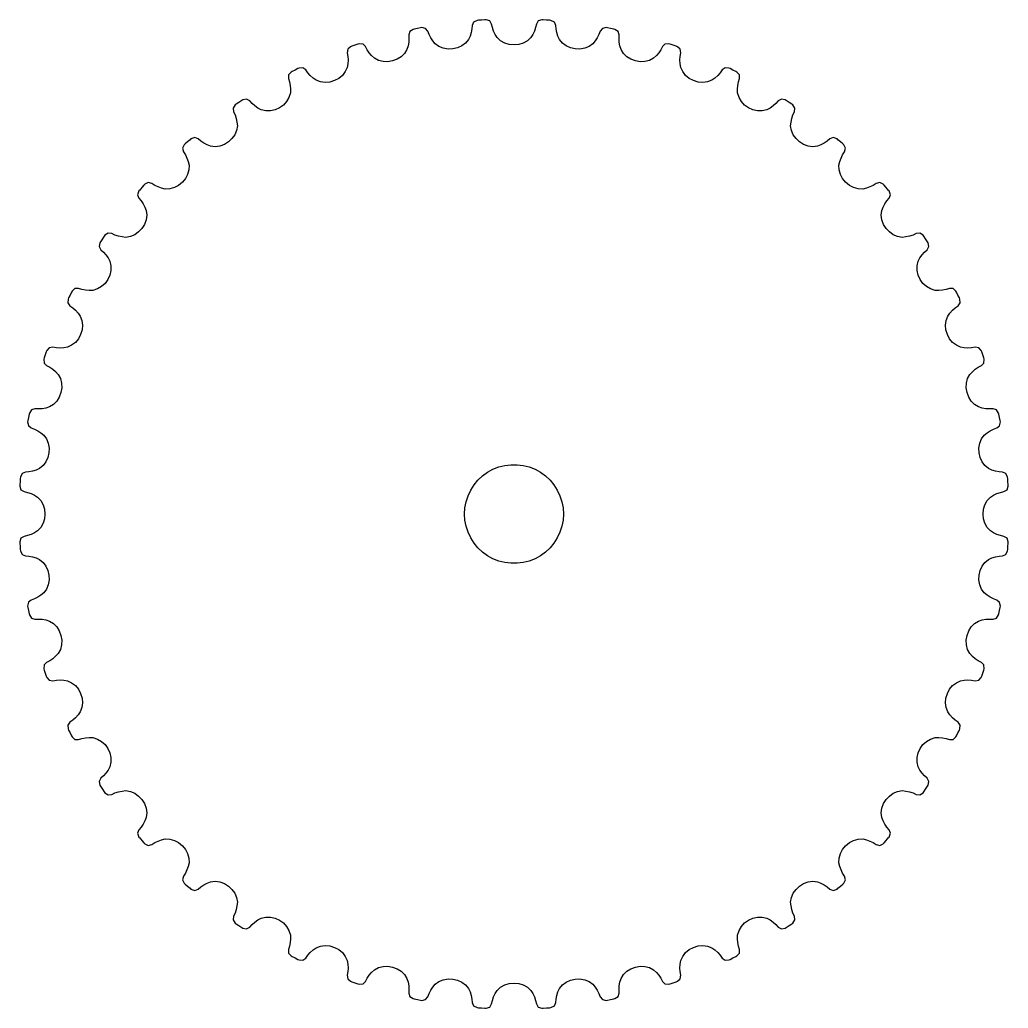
# Model space of a CAD drawing. Header units: metres. Extents: x -15 to 15, y 95 to 235.
# Drawn here: x -15 to 15, y 205 to 235 of the extents above; entities that cross this region are included whole.
import ezdxf

# ---------------------------------------------------------------- set-up
doc = ezdxf.new("R2010")
doc.units = ezdxf.units.M

msp = doc.modelspace()

# ---------------------------------------------------------------- linework, layer by layer
for p, q in [((-1.2247, 234.932), (-1.26839, 234.832)), ((-1.11827, 234.983), (-1.2247, 234.932)), ((-1.08076, 234.986), (-1.11827, 234.983)), ((-0.982666, 234.993), (-1.08076, 234.986)), ((-0.884521, 234.999), (-0.982666, 234.993)), ((-0.84697, 235.001), (-0.884521, 234.999)), ((-0.734589, 234.964), (-0.84697, 235.001)), ((-0.678375, 234.87), (-0.734589, 234.964)), ((0.734741, 234.964), (0.678375, 234.87)), ((0.84697, 235.001), (0.734741, 234.964)), ((0.884521, 234.999), (0.84697, 235.001)), ((0.982666, 234.993), (0.884521, 234.999)), ((1.08076, 234.986), (0.982666, 234.993)), ((1.11827, 234.983), (1.08076, 234.986)), ((1.22484, 234.932), (1.11827, 234.983)), ((1.26839, 234.832), (1.22484, 234.932)), ((-3.16319, 234.644), (-3.19348, 234.539)), ((-3.06439, 234.709), (-3.16319, 234.644)), ((-3.02759, 234.717), (-3.06439, 234.709)), ((-2.9312, 234.736), (-3.02759, 234.717)), ((-2.83469, 234.755), (-2.9312, 234.736)), ((-2.79773, 234.762), (-2.83469, 234.755)), ((-2.68147, 234.74), (-2.79773, 234.762)), ((-2.61356, 234.655), (-2.68147, 234.74)), ((-2.57729, 234.551), (-2.61356, 234.655)), ((-1.27646, 234.722), (-1.29799, 234.614)), ((-1.26839, 234.832), (-1.27646, 234.722)), ((-0.655991, 234.763), (-0.678375, 234.87)), ((-0.620392, 234.658), (-0.655991, 234.763)), ((-0.572189, 234.557), (-0.620392, 234.658)), ((0.620544, 234.658), (0.572357, 234.557)), ((0.656052, 234.763), (0.620544, 234.658)), ((0.678375, 234.87), (0.656052, 234.763)), ((1.2765, 234.722), (1.26839, 234.832)), ((1.29814, 234.613), (1.2765, 234.722)), ((2.61356, 234.655), (2.57733, 234.551)), ((2.68161, 234.74), (2.61356, 234.655)), ((2.79773, 234.762), (2.68161, 234.74)), ((2.83469, 234.755), (2.79773, 234.762)), ((2.9312, 234.736), (2.83469, 234.755)), ((3.02759, 234.717), (2.9312, 234.736)), ((3.06439, 234.709), (3.02759, 234.717)), ((3.16333, 234.644), (3.06439, 234.709)), ((3.19348, 234.539), (3.16333, 234.644)), ((-3.19434, 234.319), (-3.21481, 234.209)), ((-3.18712, 234.429), (-3.19434, 234.319)), ((-3.19348, 234.539), (-3.18712, 234.429)), ((-2.52832, 234.452), (-2.57729, 234.551)), ((-2.46739, 234.358), (-2.52832, 234.452)), ((-2.39519, 234.271), (-2.46739, 234.358)), ((-1.37994, 234.404), (-1.47218, 234.294)), ((-1.33263, 234.507), (-1.37994, 234.404)), ((-1.29799, 234.614), (-1.33263, 234.507)), ((-0.511993, 234.461), (-0.572189, 234.557)), ((-0.406158, 234.364), (-0.511993, 234.461)), ((-0.281647, 234.294), (-0.406158, 234.364)), ((0.406158, 234.364), (0.281647, 234.294)), ((0.511993, 234.461), (0.406158, 234.364)), ((0.572357, 234.557), (0.511993, 234.461)), ((1.33279, 234.507), (1.29814, 234.613)), ((1.37994, 234.404), (1.33279, 234.507)), ((1.47218, 234.294), (1.37994, 234.404)), ((2.46756, 234.358), (2.39519, 234.271)), ((2.52847, 234.452), (2.46756, 234.358)), ((2.57733, 234.551), (2.52847, 234.452)), ((3.18718, 234.429), (3.19348, 234.539)), ((3.19449, 234.319), (3.18718, 234.429)), ((3.21498, 234.209), (3.19449, 234.319)), ((-5.04756, 234.106), (-5.06392, 233.998)), ((-4.95808, 234.183), (-5.04756, 234.106)), ((-4.92259, 234.196), (-4.95808, 234.183)), ((-4.82957, 234.227), (-4.92259, 234.196)), ((-4.73636, 234.259), (-4.82957, 234.227)), ((-4.70062, 234.271), (-4.73636, 234.259)), ((-4.58247, 234.264), (-4.70062, 234.271)), ((-4.50403, 234.188), (-4.58247, 234.264)), ((-4.45447, 234.09), (-4.50403, 234.188)), ((-4.39299, 233.998), (-4.45447, 234.09)), ((-3.24828, 234.101), (-3.32536, 233.98)), ((-3.21481, 234.209), (-3.24828, 234.101)), ((-2.27757, 234.188), (-2.39519, 234.271)), ((-2.14494, 234.135), (-2.27757, 234.188)), ((-2.00317, 234.11), (-2.14494, 234.135)), ((-1.85823, 234.115), (-2.00317, 234.11)), ((-1.71706, 234.148), (-1.85823, 234.115)), ((-1.58646, 234.208), (-1.71706, 234.148)), ((-1.47218, 234.294), (-1.58646, 234.208)), ((-0.144287, 234.251), (-0.281647, 234.294)), ((0, 234.237), (-0.144287, 234.251)), ((0.144287, 234.251), (0, 234.237)), ((0.281647, 234.294), (0.144287, 234.251)), ((1.58646, 234.208), (1.47218, 234.294)), ((1.71706, 234.148), (1.58646, 234.208)), ((1.85823, 234.115), (1.71706, 234.148)), ((2.00317, 234.11), (1.85823, 234.115)), ((2.14494, 234.135), (2.00317, 234.11)), ((2.27757, 234.188), (2.14494, 234.135)), ((2.39519, 234.271), (2.27757, 234.188)), ((3.24828, 234.101), (3.21498, 234.209)), ((3.32536, 233.98), (3.24828, 234.101)), ((4.45453, 234.09), (4.39314, 233.998)), ((4.50403, 234.188), (4.45453, 234.09)), ((4.58261, 234.264), (4.50403, 234.188)), ((4.70062, 234.271), (4.58261, 234.264)), ((4.73636, 234.259), (4.70062, 234.271)), ((4.82957, 234.227), (4.73636, 234.259)), ((4.92259, 234.196), (4.82957, 234.227)), ((4.95808, 234.183), (4.92259, 234.196)), ((5.0477, 234.106), (4.95808, 234.183)), ((5.06392, 233.998), (5.0477, 234.106)), ((-5.06392, 233.998), (-5.04326, 233.89)), ((-5.04326, 233.89), (-5.03603, 233.78)), ((-5.03603, 233.78), (-5.04201, 233.668)), ((-4.32037, 233.913), (-4.39299, 233.998)), ((-4.2374, 233.836), (-4.32037, 233.913)), ((-4.11002, 233.769), (-4.2374, 233.836)), ((-3.97153, 233.734), (-4.11002, 233.769)), ((-3.82779, 233.728), (-3.97153, 233.734)), ((-3.68468, 233.751), (-3.82779, 233.728)), ((-3.54903, 233.803), (-3.68468, 233.751)), ((-3.42743, 233.88), (-3.54903, 233.803)), ((-3.32536, 233.98), (-3.42743, 233.88)), ((3.42743, 233.88), (3.32536, 233.98)), ((3.54903, 233.803), (3.42743, 233.88)), ((3.68468, 233.751), (3.54903, 233.803)), ((3.82779, 233.728), (3.68468, 233.751)), ((3.97153, 233.734), (3.82779, 233.728)), ((4.11002, 233.769), (3.97153, 233.734)), ((4.2374, 233.836), (4.11002, 233.769)), ((4.32054, 233.913), (4.2374, 233.836)), ((4.39314, 233.998), (4.32054, 233.913)), ((5.03616, 233.78), (5.04332, 233.89)), ((5.04216, 233.668), (5.03616, 233.78)), ((5.04332, 233.89), (5.06392, 233.998)), ((-6.73338, 233.432), (-6.76695, 233.415)), ((-6.64532, 233.475), (-6.73338, 233.432)), ((-6.55699, 233.519), (-6.64532, 233.475)), ((-6.5231, 233.535), (-6.55699, 233.519)), ((-6.40506, 233.544), (-6.5231, 233.535)), ((-6.31743, 233.479), (-6.40506, 233.544)), ((-6.25545, 233.388), (-6.31743, 233.479)), ((-5.12163, 233.426), (-5.20975, 233.313)), ((-5.06104, 233.556), (-5.12163, 233.426)), ((-5.04201, 233.668), (-5.06104, 233.556)), ((5.06104, 233.556), (5.04216, 233.668)), ((5.12163, 233.426), (5.06104, 233.556)), ((5.20975, 233.313), (5.12163, 233.426)), ((6.31743, 233.479), (6.25549, 233.388)), ((6.4052, 233.544), (6.31743, 233.479)), ((6.5231, 233.535), (6.4052, 233.544)), ((6.55699, 233.519), (6.5231, 233.535)), ((6.64532, 233.475), (6.55699, 233.519)), ((6.73338, 233.432), (6.64532, 233.475)), ((6.76695, 233.415), (6.73338, 233.432)), ((-6.84557, 233.326), (-6.84772, 233.217)), ((-6.84772, 233.217), (-6.81311, 233.113)), ((-6.76695, 233.415), (-6.84557, 233.326)), ((-6.18251, 233.305), (-6.25545, 233.388)), ((-6.09944, 233.23), (-6.18251, 233.305)), ((-6.0071, 233.164), (-6.09944, 233.23)), ((-5.87213, 233.115), (-6.0071, 233.164)), ((-5.44807, 233.153), (-5.5869, 233.111)), ((-5.32028, 233.221), (-5.44807, 233.153)), ((-5.20975, 233.313), (-5.32028, 233.221)), ((5.32028, 233.221), (5.20975, 233.313)), ((5.44807, 233.153), (5.32028, 233.221)), ((5.5869, 233.111), (5.44807, 233.153)), ((6.0071, 233.164), (5.87213, 233.115)), ((6.09959, 233.23), (6.0071, 233.164)), ((6.18265, 233.305), (6.09959, 233.23)), ((6.25549, 233.388), (6.18265, 233.305)), ((6.84569, 233.326), (6.76695, 233.415)), ((6.81316, 233.113), (6.84772, 233.217)), ((6.84772, 233.217), (6.84569, 233.326)), ((-6.81311, 233.113), (-6.79153, 233.004)), ((-6.79153, 233.004), (-6.78291, 232.893)), ((-6.78291, 232.893), (-6.7872, 232.78)), ((-5.73016, 233.098), (-5.87213, 233.115)), ((-5.5869, 233.111), (-5.73016, 233.098)), ((5.73016, 233.098), (5.5869, 233.111)), ((5.87213, 233.115), (5.73016, 233.098)), ((6.78307, 232.893), (6.79167, 233.004)), ((6.7872, 232.78), (6.78307, 232.893)), ((6.79167, 233.004), (6.81316, 233.113)), ((-8.26543, 232.547), (-8.34737, 232.493)), ((-8.23395, 232.568), (-8.26543, 232.547)), ((-8.11806, 232.592), (-8.23395, 232.568)), ((-8.02272, 232.539), (-8.11806, 232.592)), ((-7.94939, 232.457), (-8.02272, 232.539)), ((-6.90292, 232.52), (-7.0005, 232.414)), ((-6.83028, 232.643), (-6.90292, 232.52)), ((-6.7872, 232.78), (-6.83028, 232.643)), ((6.83028, 232.643), (6.7872, 232.78)), ((6.90292, 232.52), (6.83028, 232.643)), ((7.0005, 232.414), (6.90292, 232.52)), ((8.02272, 232.539), (7.94943, 232.457)), ((8.11818, 232.592), (8.02272, 232.539)), ((8.23395, 232.568), (8.11818, 232.592)), ((8.26543, 232.547), (8.23395, 232.568)), ((8.34737, 232.493), (8.26543, 232.547)), ((-8.46002, 232.417), (-8.52644, 232.319)), ((-8.52644, 232.319), (-8.51434, 232.21)), ((-8.42896, 232.438), (-8.46002, 232.417)), ((-8.34737, 232.493), (-8.42896, 232.438)), ((-7.86623, 232.384), (-7.94939, 232.457)), ((-7.77414, 232.321), (-7.86623, 232.384)), ((-7.67401, 232.268), (-7.77414, 232.321)), ((-7.53378, 232.237), (-7.67401, 232.268)), ((-7.39076, 232.238), (-7.53378, 232.237)), ((-7.25043, 232.27), (-7.39076, 232.238)), ((-7.11826, 232.329), (-7.25043, 232.27)), ((-7.0005, 232.414), (-7.11826, 232.329)), ((7.11826, 232.329), (7.0005, 232.414)), ((7.25043, 232.27), (7.11826, 232.329)), ((7.39076, 232.238), (7.25043, 232.27)), ((7.53378, 232.237), (7.39076, 232.238)), ((7.67401, 232.268), (7.53378, 232.237)), ((7.77429, 232.321), (7.67401, 232.268)), ((7.86636, 232.384), (7.77429, 232.321)), ((7.94943, 232.457), (7.86636, 232.384)), ((8.42896, 232.438), (8.34737, 232.493)), ((8.46002, 232.417), (8.42896, 232.438)), ((8.52655, 232.319), (8.46002, 232.417)), ((8.51434, 232.21), (8.52655, 232.319)), ((-8.51434, 232.21), (-8.46638, 232.111)), ((-8.46638, 232.111), (-8.43085, 232.007)), ((-8.43085, 232.007), (-8.40778, 231.897)), ((8.40791, 231.897), (8.43097, 232.007)), ((8.43097, 232.007), (8.46643, 232.111)), ((8.46643, 232.111), (8.51434, 232.21)), ((-8.42204, 231.643), (-8.478, 231.511)), ((-8.39723, 231.785), (-8.42204, 231.643)), ((-8.40778, 231.897), (-8.39723, 231.785)), ((8.39723, 231.785), (8.40791, 231.897)), ((8.42204, 231.643), (8.39723, 231.785)), ((8.478, 231.511), (8.42204, 231.643)), ((-9.83243, 231.361), (-9.90659, 231.296)), ((-9.80392, 231.385), (-9.83243, 231.361)), ((-9.69215, 231.424), (-9.80392, 231.385)), ((-9.59076, 231.385), (-9.69215, 231.424)), ((-9.50731, 231.313), (-9.59076, 231.385)), ((-8.56094, 231.394), (-8.66664, 231.295)), ((-8.478, 231.511), (-8.56094, 231.394)), ((8.56094, 231.394), (8.478, 231.511)), ((8.66664, 231.295), (8.56094, 231.394)), ((9.59076, 231.385), (9.50735, 231.313)), ((9.69226, 231.424), (9.59076, 231.385)), ((9.80392, 231.385), (9.69226, 231.424)), ((9.83243, 231.361), (9.80392, 231.385)), ((9.90659, 231.296), (9.83243, 231.361)), ((-10.0083, 231.206), (-10.0614, 231.101)), ((-10.0614, 231.101), (-10.0353, 230.995)), ((-9.9803, 231.231), (-10.0083, 231.206)), ((-9.90659, 231.296), (-9.9803, 231.231)), ((-9.41536, 231.251), (-9.50731, 231.313)), ((-9.31583, 231.201), (-9.41536, 231.251)), ((-9.20963, 231.161), (-9.31583, 231.201)), ((-9.06651, 231.149), (-9.20963, 231.161)), ((-8.9249, 231.168), (-9.06651, 231.149)), ((-8.7899, 231.218), (-8.9249, 231.168)), ((-8.66664, 231.295), (-8.7899, 231.218)), ((8.7899, 231.218), (8.66664, 231.295)), ((8.9249, 231.168), (8.7899, 231.218)), ((9.06651, 231.149), (8.9249, 231.168)), ((9.20963, 231.161), (9.06651, 231.149)), ((9.31596, 231.201), (9.20963, 231.161)), ((9.41548, 231.251), (9.31596, 231.201)), ((9.50735, 231.313), (9.41548, 231.251)), ((9.9803, 231.231), (9.90659, 231.296)), ((10.0083, 231.206), (9.9803, 231.231)), ((10.0615, 231.1), (10.0083, 231.206)), ((10.0353, 230.995), (10.0615, 231.1)), ((-10.0353, 230.995), (-9.97481, 230.903)), ((-9.97481, 230.903), (-9.9259, 230.803)), ((-9.9259, 230.803), (-9.88878, 230.698)), ((9.8889, 230.698), (9.92603, 230.803)), ((9.92603, 230.803), (9.97484, 230.903)), ((9.97484, 230.903), (10.0353, 230.995)), ((-9.86972, 230.444), (-9.908, 230.306)), ((-9.88878, 230.698), (-9.86359, 230.588)), ((-9.86359, 230.588), (-9.86972, 230.444)), ((9.86359, 230.588), (9.8889, 230.698)), ((9.86972, 230.444), (9.86359, 230.588)), ((9.908, 230.306), (9.86972, 230.444)), ((-9.9749, 230.179), (-10.0667, 230.067)), ((-9.908, 230.306), (-9.9749, 230.179)), ((9.9749, 230.179), (9.908, 230.306)), ((10.0667, 230.067), (9.9749, 230.179)), ((-11.3609, 229.832), (-11.3854, 229.804)), ((-11.2963, 229.907), (-11.3609, 229.832)), ((-11.2312, 229.98), (-11.2963, 229.907)), ((-11.2061, 230.008), (-11.2312, 229.98)), ((-11.1004, 230.062), (-11.2061, 230.008)), ((-10.9947, 230.035), (-11.1004, 230.062)), ((-10.9026, 229.975), (-10.9947, 230.035)), ((-10.8034, 229.926), (-10.9026, 229.975)), ((-10.6981, 229.889), (-10.8034, 229.926)), ((-10.5877, 229.864), (-10.6981, 229.889)), ((-10.4441, 229.87), (-10.5877, 229.864)), ((-10.3063, 229.908), (-10.4441, 229.87)), ((-10.179, 229.975), (-10.3063, 229.908)), ((-10.0667, 230.067), (-10.179, 229.975)), ((10.179, 229.975), (10.0667, 230.067)), ((10.3063, 229.908), (10.179, 229.975)), ((10.4441, 229.87), (10.3063, 229.908)), ((10.5877, 229.864), (10.4441, 229.87)), ((10.6982, 229.889), (10.5877, 229.864)), ((10.8035, 229.926), (10.6982, 229.889)), ((10.9026, 229.975), (10.8035, 229.926)), ((10.9947, 230.035), (10.9026, 229.975)), ((11.1005, 230.061), (10.9947, 230.035)), ((11.2061, 230.008), (11.1005, 230.061)), ((11.2312, 229.98), (11.2061, 230.008)), ((11.2963, 229.907), (11.2312, 229.98)), ((11.3609, 229.832), (11.2963, 229.907)), ((11.3854, 229.804), (11.3609, 229.832)), ((-11.3854, 229.804), (-11.4243, 229.692)), ((-11.4243, 229.692), (-11.3845, 229.591)), ((-11.3845, 229.591), (-11.3125, 229.507)), ((11.3126, 229.507), (11.3845, 229.591)), ((11.3845, 229.591), (11.4243, 229.692)), ((11.4243, 229.692), (11.3854, 229.804)), ((-11.3125, 229.507), (-11.2511, 229.415)), ((-11.2511, 229.415), (-11.2006, 229.316)), ((-11.2006, 229.316), (-11.1612, 229.21)), ((11.1612, 229.21), (11.2007, 229.316)), ((11.2007, 229.316), (11.2512, 229.415)), ((11.2512, 229.415), (11.3126, 229.507)), ((-11.1685, 228.925), (-11.2182, 228.79)), ((-11.1485, 229.067), (-11.1685, 228.925)), ((-11.1612, 229.21), (-11.1485, 229.067)), ((11.1485, 229.067), (11.1612, 229.21)), ((11.1685, 228.925), (11.1485, 229.067)), ((11.2182, 228.79), (11.1685, 228.925)), ((-11.2946, 228.667), (-11.3939, 228.561)), ((-11.2182, 228.79), (-11.2946, 228.667)), ((11.2946, 228.667), (11.2182, 228.79)), ((11.3939, 228.561), (11.2946, 228.667)), ((-12.4927, 228.347), (-12.5471, 228.265)), ((-12.4378, 228.429), (-12.4927, 228.347)), ((-12.4166, 228.46), (-12.4378, 228.429)), ((-12.3187, 228.527), (-12.4166, 228.46)), ((-12.2105, 228.514), (-12.3187, 228.527)), ((-12.1113, 228.466), (-12.2105, 228.514)), ((-12.0066, 228.431), (-12.1113, 228.466)), ((-11.8973, 228.408), (-12.0066, 228.431)), ((-11.7845, 228.397), (-11.8973, 228.408)), ((-11.643, 228.422), (-11.7845, 228.397)), ((-11.5114, 228.478), (-11.643, 228.422)), ((-11.3939, 228.561), (-11.5114, 228.478)), ((11.5114, 228.478), (11.3939, 228.561)), ((11.643, 228.422), (11.5114, 228.478)), ((11.7845, 228.397), (11.643, 228.422)), ((11.8974, 228.408), (11.7845, 228.397)), ((12.0067, 228.431), (11.8974, 228.408)), ((12.1113, 228.466), (12.0067, 228.431)), ((12.2105, 228.514), (12.1113, 228.466)), ((12.3188, 228.526), (12.2105, 228.514)), ((12.4166, 228.46), (12.3188, 228.526)), ((12.4378, 228.429), (12.4166, 228.46)), ((12.4927, 228.347), (12.4378, 228.429)), ((12.5471, 228.265), (12.4927, 228.347)), ((-12.5677, 228.234), (-12.5916, 228.118)), ((-12.5916, 228.118), (-12.539, 228.023)), ((-12.5471, 228.265), (-12.5677, 228.234)), ((-12.539, 228.023), (-12.4567, 227.949)), ((12.4567, 227.949), (12.539, 228.023)), ((12.539, 228.023), (12.5917, 228.118)), ((12.5677, 228.234), (12.5471, 228.265)), ((12.5917, 228.118), (12.5677, 228.234)), ((-12.4567, 227.949), (-12.3839, 227.866)), ((-12.3839, 227.866), (-12.3207, 227.774)), ((-12.3207, 227.774), (-12.2678, 227.674)), ((12.2678, 227.674), (12.3208, 227.774)), ((12.3208, 227.774), (12.3839, 227.866)), ((12.3839, 227.866), (12.4567, 227.949)), ((-12.2678, 227.674), (-12.2366, 227.534)), ((-12.2366, 227.534), (-12.2379, 227.391)), ((12.2366, 227.534), (12.2678, 227.674)), ((12.2379, 227.391), (12.2366, 227.534)), ((-12.3292, 227.118), (-12.4138, 227.001)), ((-12.2695, 227.25), (-12.3292, 227.118)), ((-12.2379, 227.391), (-12.2695, 227.25)), ((12.2695, 227.25), (12.2379, 227.391)), ((12.3292, 227.118), (12.2695, 227.25)), ((12.4138, 227.001), (12.3292, 227.118)), ((-13.3263, 226.846), (-13.4146, 226.767)), ((-13.2174, 226.848), (-13.3263, 226.846)), ((-13.1127, 226.813), (-13.2174, 226.848)), ((-12.6427, 226.83), (-12.7798, 226.787)), ((-12.5195, 226.903), (-12.6427, 226.83)), ((-12.4138, 227.001), (-12.5195, 226.903)), ((12.5195, 226.903), (12.4138, 227.001)), ((12.6427, 226.83), (12.5195, 226.903)), ((12.7798, 226.787), (12.6427, 226.83)), ((13.2174, 226.848), (13.1128, 226.813)), ((13.3264, 226.846), (13.2174, 226.848)), ((13.4146, 226.767), (13.3264, 226.846)), ((-13.5349, 226.523), (-13.5435, 226.405)), ((-13.5186, 226.557), (-13.5349, 226.523)), ((-13.4754, 226.645), (-13.5186, 226.557)), ((-13.4316, 226.733), (-13.4754, 226.645)), ((-13.4146, 226.767), (-13.4316, 226.733)), ((-13.0043, 226.792), (-13.1127, 226.813)), ((-12.893, 226.783), (-13.0043, 226.792)), ((-12.7798, 226.787), (-12.893, 226.783)), ((12.8931, 226.783), (12.7798, 226.787)), ((13.0044, 226.792), (12.8931, 226.783)), ((13.1128, 226.813), (13.0044, 226.792)), ((13.4316, 226.733), (13.4146, 226.767)), ((13.4754, 226.645), (13.4316, 226.733)), ((13.5186, 226.557), (13.4754, 226.645)), ((13.5349, 226.523), (13.5186, 226.557)), ((13.5436, 226.405), (13.5349, 226.523)), ((-13.5435, 226.405), (-13.4789, 226.317)), ((-13.4789, 226.317), (-13.3878, 226.255)), ((-13.3878, 226.255), (-13.3047, 226.183)), ((13.3047, 226.183), (13.3878, 226.255)), ((13.3878, 226.255), (13.4789, 226.317)), ((13.4789, 226.317), (13.5436, 226.405)), ((-13.3047, 226.183), (-13.2301, 226.1)), ((-13.2301, 226.1), (-13.1645, 226.007)), ((-13.1645, 226.007), (-13.1152, 225.872)), ((13.1152, 225.872), (13.1645, 226.007)), ((13.1645, 226.007), (13.2301, 226.099)), ((13.2301, 226.099), (13.3047, 226.183)), ((-13.1152, 225.872), (-13.0979, 225.73)), ((-13.0979, 225.73), (-13.1109, 225.587)), ((13.0979, 225.73), (13.1152, 225.872)), ((13.1109, 225.587), (13.0979, 225.73)), ((-13.2214, 225.32), (-13.3134, 225.21)), ((-13.1528, 225.448), (-13.2214, 225.32)), ((-13.1109, 225.587), (-13.1528, 225.448)), ((13.1528, 225.448), (13.1109, 225.587)), ((13.2214, 225.32), (13.1528, 225.448)), ((13.3134, 225.21), (13.2214, 225.32)), ((-14.1058, 225.048), (-14.1832, 224.958)), ((-13.9981, 225.064), (-14.1058, 225.048)), ((-13.8899, 225.043), (-13.9981, 225.064)), ((-13.7796, 225.036), (-13.8899, 225.043)), ((-13.6681, 225.042), (-13.7796, 225.036)), ((-13.5564, 225.061), (-13.6681, 225.042)), ((-13.4261, 225.122), (-13.5564, 225.061)), ((-13.3134, 225.21), (-13.4261, 225.122)), ((13.4261, 225.122), (13.3134, 225.21)), ((13.5564, 225.061), (13.4261, 225.122)), ((13.6682, 225.042), (13.5564, 225.061)), ((13.7796, 225.036), (13.6682, 225.042)), ((13.8899, 225.043), (13.7796, 225.036)), ((13.9981, 225.064), (13.8899, 225.043)), ((14.1059, 225.048), (13.9981, 225.064)), ((14.1832, 224.958), (14.1059, 225.048)), ((-14.2588, 224.736), (-14.2705, 224.701)), ((-14.2275, 224.83), (-14.2588, 224.736)), ((-14.1956, 224.923), (-14.2275, 224.83)), ((-14.1832, 224.958), (-14.1956, 224.923)), ((14.1956, 224.923), (14.1832, 224.958)), ((14.2275, 224.83), (14.1956, 224.923)), ((14.2588, 224.736), (14.2275, 224.83)), ((14.2705, 224.701), (14.2588, 224.736)), ((-14.2705, 224.701), (-14.2637, 224.583)), ((-14.2637, 224.583), (-14.1882, 224.504)), ((-14.1882, 224.504), (-14.0897, 224.455)), ((-14.0897, 224.455), (-13.9978, 224.393)), ((13.9979, 224.393), (14.0898, 224.454)), ((14.0898, 224.454), (14.1882, 224.504)), ((14.1882, 224.504), (14.2637, 224.582)), ((14.2637, 224.582), (14.2705, 224.701)), ((-13.9978, 224.393), (-13.9131, 224.321)), ((-13.9131, 224.321), (-13.836, 224.237)), ((-13.836, 224.237), (-13.7695, 224.11)), ((13.7695, 224.11), (13.836, 224.237)), ((13.836, 224.237), (13.9131, 224.32)), ((13.9131, 224.32), (13.9979, 224.393)), ((-13.7695, 224.11), (-13.7337, 223.972)), ((-13.728, 223.828), (-13.7514, 223.685)), ((-13.7337, 223.972), (-13.728, 223.828)), ((13.728, 223.828), (13.7337, 223.972)), ((13.7514, 223.685), (13.728, 223.828)), ((13.7337, 223.972), (13.7695, 224.11)), ((-13.8027, 223.549), (-13.8795, 223.427)), ((-13.7514, 223.685), (-13.8027, 223.549)), ((13.8027, 223.549), (13.7514, 223.685)), ((13.8795, 223.427), (13.8027, 223.549)), ((-14.2093, 223.215), (-14.319, 223.194)), ((-14.101, 223.248), (-14.2093, 223.215)), ((-13.9797, 223.325), (-14.101, 223.248)), ((-13.8795, 223.427), (-13.9797, 223.325)), ((13.9797, 223.325), (13.8795, 223.427)), ((14.101, 223.248), (13.9797, 223.325)), ((14.2093, 223.215), (14.101, 223.248)), ((14.3191, 223.194), (14.2093, 223.215)), ((-14.7362, 222.931), (-14.755, 222.835)), ((-14.7167, 223.028), (-14.7362, 222.931)), ((-14.709, 223.064), (-14.7167, 223.028)), ((-14.644, 223.163), (-14.709, 223.064)), ((-14.5393, 223.193), (-14.644, 223.163)), ((-14.4293, 223.187), (-14.5393, 223.193)), ((-14.319, 223.194), (-14.4293, 223.187)), ((14.4293, 223.187), (14.3191, 223.194)), ((14.5393, 223.193), (14.4293, 223.187)), ((14.644, 223.163), (14.5393, 223.193)), ((14.709, 223.064), (14.644, 223.163)), ((14.7167, 223.028), (14.709, 223.064)), ((14.7362, 222.931), (14.7167, 223.028)), ((14.755, 222.835), (14.7362, 222.931)), ((-14.755, 222.835), (-14.762, 222.798)), ((-14.762, 222.798), (-14.7398, 222.682)), ((-14.7398, 222.682), (-14.6547, 222.614)), ((14.6547, 222.614), (14.7399, 222.681)), ((14.7399, 222.681), (14.762, 222.798)), ((14.762, 222.798), (14.755, 222.835)), ((-14.6547, 222.614), (-14.5506, 222.577)), ((-14.5506, 222.577), (-14.4515, 222.528)), ((-14.4515, 222.528), (-14.358, 222.468)), ((-14.358, 222.468), (-14.2707, 222.395)), ((-14.2707, 222.395), (-14.1882, 222.278)), ((14.1882, 222.278), (14.2707, 222.395)), ((14.2707, 222.395), (14.358, 222.467)), ((14.358, 222.467), (14.4515, 222.528)), ((14.4515, 222.528), (14.5506, 222.577)), ((14.5506, 222.577), (14.6547, 222.614)), ((-14.1882, 222.278), (-14.1346, 222.145)), ((-14.1346, 222.145), (-14.1102, 222.003)), ((14.1102, 222.003), (14.1346, 222.145)), ((14.1346, 222.145), (14.1882, 222.278)), ((-14.1479, 221.717), (-14.2082, 221.586)), ((-14.1147, 221.858), (-14.1479, 221.717)), ((-14.1102, 222.003), (-14.1147, 221.858)), ((14.1147, 221.858), (14.1102, 222.003)), ((14.1479, 221.717), (14.1147, 221.858)), ((14.2082, 221.586), (14.1479, 221.717)), ((-14.2942, 221.472), (-14.4043, 221.38)), ((-14.2082, 221.586), (-14.2942, 221.472)), ((-0.638657, 221.357), (-0.463516, 221.427)), ((-0.463516, 221.427), (-0.281067, 221.473)), ((-0.281067, 221.473), (-0.094177, 221.497)), ((-0.094177, 221.497), (0.094177, 221.497)), ((0.094177, 221.497), (0.281067, 221.473)), ((0.281067, 221.473), (0.463516, 221.427)), ((0.463516, 221.427), (0.638657, 221.357)), ((14.2942, 221.472), (14.2082, 221.586)), ((14.4043, 221.38), (14.2942, 221.472)), ((-14.9831, 221.118), (-14.9859, 221.081)), ((-14.9316, 221.225), (-14.9831, 221.118)), ((-14.8318, 221.268), (-14.9316, 221.225)), ((-14.7219, 221.277), (-14.8318, 221.268)), ((-14.6135, 221.298), (-14.7219, 221.277)), ((-14.5074, 221.333), (-14.6135, 221.298)), ((-14.4043, 221.38), (-14.5074, 221.333)), ((-1.09344, 221.027), (-0.956131, 221.156)), ((-0.956131, 221.156), (-0.803726, 221.266)), ((-0.803726, 221.266), (-0.638657, 221.357)), ((0.638657, 221.357), (0.803726, 221.266)), ((0.803726, 221.266), (0.956131, 221.156)), ((0.956131, 221.156), (1.09344, 221.027)), ((14.5074, 221.333), (14.4043, 221.38)), ((14.6135, 221.298), (14.5074, 221.333)), ((14.7219, 221.276), (14.6135, 221.298)), ((14.8318, 221.268), (14.7219, 221.276)), ((14.9316, 221.225), (14.8318, 221.268)), ((14.9831, 221.118), (14.9316, 221.225)), ((14.9859, 221.081), (14.9831, 221.118)), ((-14.9988, 220.885), (-15.0009, 220.847)), ((-15.0009, 220.847), (-14.9638, 220.735)), ((-14.9927, 220.983), (-14.9988, 220.885)), ((-14.9859, 221.081), (-14.9927, 220.983)), ((-1.31445, 220.723), (-1.21352, 220.882)), ((-1.21352, 220.882), (-1.09344, 221.027)), ((1.09344, 221.027), (1.21352, 220.882)), ((1.21352, 220.882), (1.31445, 220.723)), ((14.9638, 220.735), (15.0009, 220.847)), ((14.9927, 220.983), (14.9859, 221.081)), ((14.9988, 220.885), (14.9927, 220.983)), ((15.0009, 220.847), (14.9988, 220.885)), ((-14.9638, 220.735), (-14.8705, 220.678)), ((-14.8705, 220.678), (-14.7626, 220.656)), ((-14.7626, 220.656), (-14.6579, 220.621)), ((-14.6579, 220.621), (-14.5572, 220.572)), ((-14.5572, 220.572), (-14.4612, 220.512)), ((-1.45287, 220.373), (-1.39465, 220.552)), ((-1.39465, 220.552), (-1.31445, 220.723)), ((1.31445, 220.723), (1.39465, 220.552)), ((1.39465, 220.552), (1.45287, 220.373)), ((14.4612, 220.512), (14.5572, 220.572)), ((14.5572, 220.572), (14.6579, 220.62)), ((14.6579, 220.62), (14.7626, 220.656)), ((14.7626, 220.656), (14.8705, 220.678)), ((14.8705, 220.678), (14.9638, 220.735)), ((-14.4612, 220.512), (-14.3641, 220.406)), ((-14.3641, 220.406), (-14.2937, 220.282)), ((-14.2937, 220.282), (-14.2509, 220.144)), ((-1.48816, 220.188), (-1.45287, 220.373)), ((1.45287, 220.373), (1.48816, 220.188)), ((14.2509, 220.144), (14.2937, 220.282)), ((14.2937, 220.282), (14.3641, 220.406)), ((14.3641, 220.406), (14.4612, 220.512)), ((-14.2509, 220.144), (-14.2365, 220)), ((-14.2365, 220), (-14.2509, 219.856)), ((-1.5, 220), (-1.48816, 220.188)), ((-1.48816, 219.812), (-1.5, 220)), ((1.48816, 220.188), (1.5, 220)), ((1.5, 220), (1.48816, 219.812)), ((14.2365, 220), (14.2509, 220.144)), ((14.2509, 219.856), (14.2365, 220)), ((-14.2937, 219.718), (-14.3641, 219.594)), ((-14.2509, 219.856), (-14.2937, 219.718)), ((-1.45287, 219.627), (-1.48816, 219.812)), ((-1.39465, 219.448), (-1.45287, 219.627)), ((1.45287, 219.627), (1.39465, 219.448)), ((1.48816, 219.812), (1.45287, 219.627)), ((14.2937, 219.718), (14.2509, 219.856)), ((14.3641, 219.594), (14.2937, 219.718)), ((-14.8705, 219.322), (-14.9638, 219.265)), ((-14.7626, 219.344), (-14.8705, 219.322)), ((-14.6579, 219.38), (-14.7626, 219.344)), ((-14.5572, 219.428), (-14.6579, 219.38)), ((-14.4612, 219.488), (-14.5572, 219.428)), ((-14.3641, 219.594), (-14.4612, 219.488)), ((-1.31445, 219.277), (-1.39465, 219.448)), ((1.39465, 219.448), (1.31445, 219.277)), ((14.4612, 219.488), (14.3641, 219.594)), ((14.5572, 219.428), (14.4612, 219.488)), ((14.6579, 219.379), (14.5572, 219.428)), ((14.7626, 219.344), (14.6579, 219.379)), ((14.8705, 219.322), (14.7626, 219.344)), ((14.9638, 219.265), (14.8705, 219.322)), ((-14.9638, 219.265), (-15.0009, 219.153)), ((-15.0009, 219.153), (-14.9988, 219.115)), ((-14.9988, 219.115), (-14.9927, 219.017)), ((-14.9927, 219.017), (-14.9859, 218.919)), ((-1.21352, 219.118), (-1.31445, 219.277)), ((-1.09344, 218.973), (-1.21352, 219.118)), ((1.21352, 219.118), (1.09344, 218.973)), ((1.31445, 219.277), (1.21352, 219.118)), ((15.0009, 219.153), (14.9638, 219.265)), ((14.9859, 218.919), (14.9927, 219.017)), ((14.9927, 219.017), (14.9988, 219.115)), ((14.9988, 219.115), (15.0009, 219.153)), ((-14.9859, 218.919), (-14.9831, 218.882)), ((-14.9831, 218.882), (-14.9316, 218.775)), ((-14.9316, 218.775), (-14.8318, 218.732)), ((-14.8318, 218.732), (-14.7219, 218.724)), ((-14.7219, 218.724), (-14.6135, 218.702)), ((-0.956131, 218.844), (-1.09344, 218.973)), ((-0.803726, 218.734), (-0.956131, 218.844)), ((-0.638657, 218.643), (-0.803726, 218.734)), ((0.803726, 218.734), (0.638657, 218.643)), ((0.956131, 218.844), (0.803726, 218.734)), ((1.09344, 218.973), (0.956131, 218.844)), ((14.6135, 218.702), (14.7219, 218.723)), ((14.7219, 218.723), (14.8318, 218.732)), ((14.8318, 218.732), (14.9316, 218.775)), ((14.9316, 218.775), (14.9831, 218.882)), ((14.9831, 218.882), (14.9859, 218.919)), ((-14.6135, 218.702), (-14.5074, 218.667)), ((-14.5074, 218.667), (-14.4043, 218.62)), ((-14.4043, 218.62), (-14.2942, 218.528)), ((-14.2942, 218.528), (-14.2082, 218.414)), ((-0.463516, 218.573), (-0.638657, 218.643)), ((-0.281067, 218.527), (-0.463516, 218.573)), ((-0.094177, 218.503), (-0.281067, 218.527)), ((0.094177, 218.503), (-0.094177, 218.503)), ((0.281067, 218.527), (0.094177, 218.503)), ((0.463516, 218.573), (0.281067, 218.527)), ((0.638657, 218.643), (0.463516, 218.573)), ((14.2082, 218.414), (14.2942, 218.528)), ((14.2942, 218.528), (14.4043, 218.62)), ((14.4043, 218.62), (14.5074, 218.667)), ((14.5074, 218.667), (14.6135, 218.702)), ((-14.2082, 218.414), (-14.1479, 218.283)), ((-14.1479, 218.283), (-14.1147, 218.142)), ((-14.1147, 218.142), (-14.1102, 217.997)), ((14.1102, 217.997), (14.1147, 218.142)), ((14.1147, 218.142), (14.1479, 218.283)), ((14.1479, 218.283), (14.2082, 218.414)), ((-14.1346, 217.855), (-14.1882, 217.722)), ((-14.1102, 217.997), (-14.1346, 217.855)), ((14.1346, 217.855), (14.1102, 217.997)), ((14.1882, 217.722), (14.1346, 217.855)), ((-14.358, 217.533), (-14.4515, 217.472)), ((-14.2707, 217.605), (-14.358, 217.533)), ((-14.1882, 217.722), (-14.2707, 217.605)), ((14.2707, 217.605), (14.1882, 217.722)), ((14.358, 217.532), (14.2707, 217.605)), ((14.4515, 217.472), (14.358, 217.532)), ((-14.7399, 217.319), (-14.762, 217.202)), ((-14.6547, 217.386), (-14.7399, 217.319)), ((-14.5506, 217.423), (-14.6547, 217.386)), ((-14.4515, 217.472), (-14.5506, 217.423)), ((14.5506, 217.423), (14.4515, 217.472)), ((14.6547, 217.386), (14.5506, 217.423)), ((14.7398, 217.318), (14.6547, 217.386)), ((14.762, 217.202), (14.7398, 217.318)), ((-14.762, 217.202), (-14.755, 217.165)), ((-14.755, 217.165), (-14.7362, 217.069)), ((-14.7362, 217.069), (-14.7167, 216.972)), ((-14.7167, 216.972), (-14.709, 216.936)), ((-14.709, 216.936), (-14.644, 216.837)), ((14.644, 216.837), (14.709, 216.936)), ((14.709, 216.936), (14.7167, 216.972)), ((14.7167, 216.972), (14.7362, 217.069)), ((14.7362, 217.069), (14.755, 217.165)), ((14.755, 217.165), (14.762, 217.202)), ((-14.644, 216.837), (-14.5393, 216.807)), ((-14.5393, 216.807), (-14.4293, 216.813)), ((-14.4293, 216.813), (-14.3191, 216.806)), ((-14.3191, 216.806), (-14.2093, 216.785)), ((-14.2093, 216.785), (-14.101, 216.752)), ((-14.101, 216.752), (-13.9797, 216.675)), ((-13.9797, 216.675), (-13.8795, 216.573)), ((13.8795, 216.573), (13.9797, 216.675)), ((13.9797, 216.675), (14.101, 216.752)), ((14.101, 216.752), (14.2093, 216.785)), ((14.2093, 216.785), (14.319, 216.806)), ((14.319, 216.806), (14.4293, 216.813)), ((14.4293, 216.813), (14.5393, 216.807)), ((14.5393, 216.807), (14.644, 216.837)), ((-13.8795, 216.573), (-13.8027, 216.451)), ((-13.8027, 216.451), (-13.7514, 216.315)), ((-13.7514, 216.315), (-13.728, 216.172)), ((13.728, 216.172), (13.7514, 216.315)), ((13.7514, 216.315), (13.8027, 216.451)), ((13.8027, 216.451), (13.8795, 216.573)), ((-13.7337, 216.028), (-13.7695, 215.89)), ((-13.728, 216.172), (-13.7337, 216.028)), ((13.7337, 216.028), (13.728, 216.172)), ((13.7695, 215.89), (13.7337, 216.028)), ((-13.836, 215.763), (-13.9131, 215.68)), ((-13.7695, 215.89), (-13.836, 215.763)), ((13.836, 215.763), (13.7695, 215.89)), ((13.9131, 215.679), (13.836, 215.763)), ((-14.2637, 215.418), (-14.2705, 215.299)), ((-14.1882, 215.496), (-14.2637, 215.418)), ((-14.0898, 215.546), (-14.1882, 215.496)), ((-13.9979, 215.607), (-14.0898, 215.546)), ((-13.9131, 215.68), (-13.9979, 215.607)), ((13.9978, 215.607), (13.9131, 215.679)), ((14.0897, 215.545), (13.9978, 215.607)), ((14.1882, 215.496), (14.0897, 215.545)), ((14.2637, 215.417), (14.1882, 215.496)), ((14.2705, 215.299), (14.2637, 215.417)), ((-14.2705, 215.299), (-14.2588, 215.264)), ((-14.2588, 215.264), (-14.2275, 215.17)), ((-14.2275, 215.17), (-14.1956, 215.077)), ((14.1956, 215.077), (14.2275, 215.17)), ((14.2275, 215.17), (14.2588, 215.264)), ((14.2588, 215.264), (14.2705, 215.299)), ((-14.1956, 215.077), (-14.1832, 215.042)), ((-14.1832, 215.042), (-14.1059, 214.952)), ((-14.1059, 214.952), (-13.9981, 214.936)), ((-13.9981, 214.936), (-13.8899, 214.957)), ((-13.8899, 214.957), (-13.7796, 214.964)), ((-13.7796, 214.964), (-13.6682, 214.958)), ((-13.6682, 214.958), (-13.5564, 214.939)), ((-13.5564, 214.939), (-13.4261, 214.878)), ((-13.4261, 214.878), (-13.3134, 214.79)), ((13.3134, 214.79), (13.4261, 214.878)), ((13.4261, 214.878), (13.5564, 214.939)), ((13.5564, 214.939), (13.6681, 214.958)), ((13.6681, 214.958), (13.7796, 214.964)), ((13.7796, 214.964), (13.8899, 214.957)), ((13.8899, 214.957), (13.9981, 214.936)), ((13.9981, 214.936), (14.1058, 214.952)), ((14.1058, 214.952), (14.1832, 215.042)), ((14.1832, 215.042), (14.1956, 215.077)), ((-13.3134, 214.79), (-13.2214, 214.68)), ((-13.2214, 214.68), (-13.1528, 214.552)), ((-13.1528, 214.552), (-13.1109, 214.413)), ((13.1109, 214.413), (13.1528, 214.552)), ((13.1528, 214.552), (13.2214, 214.68)), ((13.2214, 214.68), (13.3134, 214.79)), ((-13.0979, 214.27), (-13.1152, 214.128)), ((-13.1109, 214.413), (-13.0979, 214.27)), ((13.0979, 214.27), (13.1109, 214.413)), ((13.1152, 214.128), (13.0979, 214.27)), ((-13.1645, 213.993), (-13.2301, 213.901)), ((-13.1152, 214.128), (-13.1645, 213.993)), ((13.1645, 213.993), (13.1152, 214.128)), ((13.2301, 213.9), (13.1645, 213.993)), ((-13.4789, 213.683), (-13.5436, 213.595)), ((-13.3878, 213.745), (-13.4789, 213.683)), ((-13.3047, 213.817), (-13.3878, 213.745)), ((-13.2301, 213.901), (-13.3047, 213.817)), ((13.3047, 213.817), (13.2301, 213.9)), ((13.3878, 213.745), (13.3047, 213.817)), ((13.4789, 213.683), (13.3878, 213.745)), ((13.5435, 213.595), (13.4789, 213.683)), ((-13.5436, 213.595), (-13.5349, 213.477)), ((-13.5349, 213.477), (-13.5186, 213.443)), ((-13.5186, 213.443), (-13.4754, 213.355)), ((-13.4754, 213.355), (-13.4316, 213.267)), ((13.4316, 213.267), (13.4754, 213.355)), ((13.4754, 213.355), (13.5186, 213.443)), ((13.5186, 213.443), (13.5349, 213.477)), ((13.5349, 213.477), (13.5435, 213.595)), ((-13.4316, 213.267), (-13.4146, 213.233)), ((-13.4146, 213.233), (-13.3264, 213.154)), ((-13.3264, 213.154), (-13.2174, 213.152)), ((-13.2174, 213.152), (-13.1128, 213.187)), ((-13.1128, 213.187), (-13.0044, 213.208)), ((-13.0044, 213.208), (-12.8931, 213.217)), ((-12.8931, 213.217), (-12.7798, 213.213)), ((-12.7798, 213.213), (-12.6427, 213.17)), ((-12.6427, 213.17), (-12.5195, 213.097)), ((-12.5195, 213.097), (-12.4138, 212.999)), ((12.4138, 212.999), (12.5195, 213.097)), ((12.5195, 213.097), (12.6427, 213.17)), ((12.6427, 213.17), (12.7798, 213.213)), ((12.7798, 213.213), (12.893, 213.217)), ((12.893, 213.217), (13.0043, 213.208)), ((13.0043, 213.208), (13.1127, 213.187)), ((13.1127, 213.187), (13.2174, 213.152)), ((13.2174, 213.152), (13.3263, 213.154)), ((13.3263, 213.154), (13.4146, 213.233)), ((13.4146, 213.233), (13.4316, 213.267)), ((-12.4138, 212.999), (-12.3292, 212.882)), ((-12.3292, 212.882), (-12.2695, 212.75)), ((-12.2695, 212.75), (-12.2379, 212.609)), ((12.2379, 212.609), (12.2695, 212.75)), ((12.2695, 212.75), (12.3292, 212.882)), ((12.3292, 212.882), (12.4138, 212.999)), ((-12.2366, 212.466), (-12.2678, 212.326)), ((-12.2379, 212.609), (-12.2366, 212.466)), ((12.2366, 212.466), (12.2379, 212.609)), ((12.2678, 212.326), (12.2366, 212.466)), ((-12.3839, 212.134), (-12.4567, 212.051)), ((-12.3208, 212.226), (-12.3839, 212.134)), ((-12.2678, 212.326), (-12.3208, 212.226)), ((12.3207, 212.226), (12.2678, 212.326)), ((12.3839, 212.134), (12.3207, 212.226)), ((12.4567, 212.051), (12.3839, 212.134)), ((-12.539, 211.977), (-12.5917, 211.882)), ((-12.5917, 211.882), (-12.5677, 211.766)), ((-12.4567, 212.051), (-12.539, 211.977)), ((12.539, 211.977), (12.4567, 212.051)), ((12.5916, 211.882), (12.539, 211.977)), ((12.5677, 211.766), (12.5916, 211.882)), ((-12.5677, 211.766), (-12.5471, 211.735)), ((-12.5471, 211.735), (-12.4927, 211.653)), ((-12.4927, 211.653), (-12.4378, 211.571)), ((-12.4378, 211.571), (-12.4166, 211.54)), ((-12.4166, 211.54), (-12.3188, 211.474)), ((-12.2105, 211.486), (-12.1113, 211.534)), ((-12.1113, 211.534), (-12.0067, 211.569)), ((-12.0067, 211.569), (-11.8974, 211.592)), ((-11.8974, 211.592), (-11.7845, 211.603)), ((-11.7845, 211.603), (-11.643, 211.578)), ((-11.643, 211.578), (-11.5114, 211.522)), ((-11.5114, 211.522), (-11.3939, 211.439)), ((11.3939, 211.439), (11.5114, 211.522)), ((11.5114, 211.522), (11.643, 211.578)), ((11.643, 211.578), (11.7845, 211.603)), ((11.7845, 211.603), (11.8973, 211.592)), ((11.8973, 211.592), (12.0066, 211.569)), ((12.0066, 211.569), (12.1113, 211.534)), ((12.1113, 211.534), (12.2105, 211.486)), ((12.3187, 211.473), (12.4166, 211.54)), ((12.4166, 211.54), (12.4378, 211.571)), ((12.4378, 211.571), (12.4927, 211.653)), ((12.4927, 211.653), (12.5471, 211.735)), ((12.5471, 211.735), (12.5677, 211.766)), ((-12.3188, 211.474), (-12.2105, 211.486)), ((-11.3939, 211.439), (-11.2946, 211.333)), ((-11.2946, 211.333), (-11.2182, 211.21)), ((11.2182, 211.21), (11.2946, 211.333)), ((11.2946, 211.333), (11.3939, 211.439)), ((12.2105, 211.486), (12.3187, 211.473)), ((-11.2182, 211.21), (-11.1685, 211.075)), ((-11.1685, 211.075), (-11.1485, 210.933)), ((-11.1485, 210.933), (-11.1612, 210.79)), ((11.1485, 210.933), (11.1685, 211.075)), ((11.1612, 210.79), (11.1485, 210.933)), ((11.1685, 211.075), (11.2182, 211.21)), ((-11.2007, 210.684), (-11.2512, 210.585)), ((-11.1612, 210.79), (-11.2007, 210.684)), ((11.2006, 210.684), (11.1612, 210.79)), ((11.2511, 210.585), (11.2006, 210.684)), ((-11.3845, 210.409), (-11.4243, 210.308)), ((-11.3126, 210.493), (-11.3845, 210.409)), ((-11.2512, 210.585), (-11.3126, 210.493)), ((11.3125, 210.493), (11.2511, 210.585)), ((11.3845, 210.409), (11.3125, 210.493)), ((11.4243, 210.308), (11.3845, 210.409)), ((-11.4243, 210.308), (-11.3854, 210.196)), ((-11.3854, 210.196), (-11.3609, 210.168)), ((-11.3609, 210.168), (-11.2963, 210.093)), ((-11.2963, 210.093), (-11.2312, 210.02)), ((-11.2312, 210.02), (-11.2061, 209.992)), ((-10.9947, 209.965), (-10.9026, 210.025)), ((-10.9026, 210.025), (-10.8035, 210.074)), ((-10.8035, 210.074), (-10.6982, 210.111)), ((-10.6982, 210.111), (-10.5877, 210.136)), ((-10.5877, 210.136), (-10.4441, 210.13)), ((-10.4441, 210.13), (-10.3063, 210.092)), ((-10.3063, 210.092), (-10.179, 210.025)), ((-10.179, 210.025), (-10.0667, 209.933)), ((10.0667, 209.933), (10.179, 210.025)), ((10.179, 210.025), (10.3063, 210.092)), ((10.3063, 210.092), (10.4441, 210.13)), ((10.4441, 210.13), (10.5877, 210.136)), ((10.5877, 210.136), (10.6981, 210.111)), ((10.6981, 210.111), (10.8034, 210.074)), ((10.8034, 210.074), (10.9026, 210.025)), ((10.9026, 210.025), (10.9947, 209.965)), ((11.2061, 209.992), (11.2312, 210.02)), ((11.2312, 210.02), (11.2963, 210.093)), ((11.2963, 210.093), (11.3609, 210.168)), ((11.3609, 210.168), (11.3854, 210.196)), ((11.3854, 210.196), (11.4243, 210.308)), ((-11.2061, 209.992), (-11.1005, 209.939)), ((-11.1005, 209.939), (-10.9947, 209.965)), ((-10.0667, 209.933), (-9.9749, 209.821)), ((-9.9749, 209.821), (-9.908, 209.694)), ((9.908, 209.694), (9.9749, 209.821)), ((9.9749, 209.821), (10.0667, 209.933)), ((10.9947, 209.965), (11.1004, 209.938)), ((11.1004, 209.938), (11.2061, 209.992)), ((-9.908, 209.694), (-9.86972, 209.556)), ((-9.86972, 209.556), (-9.86359, 209.412)), ((9.86359, 209.412), (9.86972, 209.556)), ((9.86972, 209.556), (9.908, 209.694)), ((-9.92603, 209.197), (-9.97484, 209.097)), ((-9.8889, 209.302), (-9.92603, 209.197)), ((-9.86359, 209.412), (-9.8889, 209.302)), ((9.88878, 209.302), (9.86359, 209.412)), ((9.9259, 209.197), (9.88878, 209.302)), ((9.97481, 209.097), (9.9259, 209.197)), ((-10.0353, 209.005), (-10.0615, 208.9)), ((-10.0615, 208.9), (-10.0083, 208.794)), ((-9.97484, 209.097), (-10.0353, 209.005)), ((-9.31596, 208.799), (-9.20963, 208.839)), ((-9.20963, 208.839), (-9.06651, 208.851)), ((-9.06651, 208.851), (-8.9249, 208.832)), ((-8.9249, 208.832), (-8.7899, 208.782)), ((8.7899, 208.782), (8.9249, 208.832)), ((8.9249, 208.832), (9.06651, 208.851)), ((9.06651, 208.851), (9.20963, 208.839)), ((9.20963, 208.839), (9.31583, 208.799)), ((10.0353, 209.005), (9.97481, 209.097)), ((10.0083, 208.794), (10.0614, 208.899)), ((10.0614, 208.899), (10.0353, 209.005)), ((-10.0083, 208.794), (-9.9803, 208.769)), ((-9.9803, 208.769), (-9.90659, 208.704)), ((-9.90659, 208.704), (-9.83243, 208.639)), ((-9.83243, 208.639), (-9.80392, 208.615)), ((-9.80392, 208.615), (-9.69226, 208.576)), ((-9.69226, 208.576), (-9.59076, 208.615)), ((-9.59076, 208.615), (-9.50735, 208.687)), ((-9.50735, 208.687), (-9.41548, 208.749)), ((-9.41548, 208.749), (-9.31596, 208.799)), ((-8.7899, 208.782), (-8.66664, 208.705)), ((-8.66664, 208.705), (-8.56094, 208.606)), ((-8.56094, 208.606), (-8.478, 208.489)), ((8.478, 208.489), (8.56094, 208.606)), ((8.56094, 208.606), (8.66664, 208.705)), ((8.66664, 208.705), (8.7899, 208.782)), ((9.31583, 208.799), (9.41536, 208.749)), ((9.41536, 208.749), (9.50731, 208.687)), ((9.50731, 208.687), (9.59076, 208.615)), ((9.59076, 208.615), (9.69215, 208.576)), ((9.69215, 208.576), (9.80392, 208.615)), ((9.80392, 208.615), (9.83243, 208.639)), ((9.83243, 208.639), (9.90659, 208.704)), ((9.90659, 208.704), (9.9803, 208.769)), ((9.9803, 208.769), (10.0083, 208.794)), ((-8.478, 208.489), (-8.42204, 208.357)), ((-8.42204, 208.357), (-8.39723, 208.215)), ((-8.39723, 208.215), (-8.40791, 208.103)), ((8.39723, 208.215), (8.42204, 208.357)), ((8.40778, 208.103), (8.39723, 208.215)), ((8.42204, 208.357), (8.478, 208.489)), ((-8.43097, 207.993), (-8.46643, 207.889)), ((-8.40791, 208.103), (-8.43097, 207.993)), ((8.43085, 207.993), (8.40778, 208.103)), ((8.46638, 207.889), (8.43085, 207.993)), ((-8.51434, 207.79), (-8.52655, 207.681)), ((-8.52655, 207.681), (-8.46002, 207.583)), ((-8.46643, 207.889), (-8.51434, 207.79)), ((-7.94943, 207.543), (-7.86636, 207.616)), ((-7.86636, 207.616), (-7.77429, 207.679)), ((-7.77429, 207.679), (-7.67401, 207.732)), ((-7.67401, 207.732), (-7.53378, 207.763)), ((-7.53378, 207.763), (-7.39076, 207.762)), ((-7.39076, 207.762), (-7.25043, 207.73)), ((-7.25043, 207.73), (-7.11826, 207.671)), ((-7.11826, 207.671), (-7.0005, 207.586)), ((7.0005, 207.586), (7.11826, 207.671)), ((7.11826, 207.671), (7.25043, 207.73)), ((7.25043, 207.73), (7.39076, 207.762)), ((7.39076, 207.762), (7.53378, 207.763)), ((7.53378, 207.763), (7.67401, 207.732)), ((7.67401, 207.732), (7.77414, 207.679)), ((7.77414, 207.679), (7.86623, 207.616)), ((7.86623, 207.616), (7.94939, 207.543)), ((8.46002, 207.583), (8.52644, 207.681)), ((8.51434, 207.79), (8.46638, 207.889)), ((8.52644, 207.681), (8.51434, 207.79)), ((-8.46002, 207.583), (-8.42896, 207.562)), ((-8.42896, 207.562), (-8.34737, 207.507)), ((-8.34737, 207.507), (-8.26543, 207.453)), ((-8.26543, 207.453), (-8.23395, 207.432)), ((-8.23395, 207.432), (-8.11818, 207.408)), ((-8.11818, 207.408), (-8.02272, 207.461)), ((-8.02272, 207.461), (-7.94943, 207.543)), ((-7.0005, 207.586), (-6.90292, 207.48)), ((-6.90292, 207.48), (-6.83028, 207.357)), ((-6.83028, 207.357), (-6.7872, 207.22)), ((6.7872, 207.22), (6.83028, 207.357)), ((6.83028, 207.357), (6.90292, 207.48)), ((6.90292, 207.48), (7.0005, 207.586)), ((7.94939, 207.543), (8.02272, 207.461)), ((8.02272, 207.461), (8.11806, 207.408)), ((8.11806, 207.408), (8.23395, 207.432)), ((8.23395, 207.432), (8.26543, 207.453)), ((8.26543, 207.453), (8.34737, 207.507)), ((8.34737, 207.507), (8.42896, 207.562)), ((8.42896, 207.562), (8.46002, 207.583)), ((-6.78307, 207.107), (-6.79167, 206.996)), ((-6.7872, 207.22), (-6.78307, 207.107)), ((6.78291, 207.107), (6.7872, 207.22)), ((6.79153, 206.996), (6.78291, 207.107)), ((-6.81316, 206.887), (-6.84772, 206.783)), ((-6.84772, 206.783), (-6.84569, 206.674)), ((-6.79167, 206.996), (-6.81316, 206.887)), ((-6.18265, 206.695), (-6.09959, 206.77)), ((-6.09959, 206.77), (-6.0071, 206.836)), ((-6.0071, 206.836), (-5.87213, 206.885)), ((-5.87213, 206.885), (-5.73016, 206.902)), ((-5.73016, 206.902), (-5.5869, 206.889)), ((-5.5869, 206.889), (-5.44807, 206.847)), ((-5.44807, 206.847), (-5.32028, 206.779)), ((-5.32028, 206.779), (-5.20975, 206.687)), ((5.20975, 206.687), (5.32028, 206.779)), ((5.32028, 206.779), (5.44807, 206.847)), ((5.44807, 206.847), (5.5869, 206.889)), ((5.5869, 206.889), (5.73016, 206.902)), ((5.73016, 206.902), (5.87213, 206.885)), ((5.87213, 206.885), (6.0071, 206.836)), ((6.0071, 206.836), (6.09944, 206.77)), ((6.09944, 206.77), (6.18251, 206.695)), ((6.81311, 206.887), (6.79153, 206.996)), ((6.84772, 206.783), (6.81311, 206.887)), ((6.84557, 206.674), (6.84772, 206.783)), ((-6.84569, 206.674), (-6.76695, 206.585)), ((-6.76695, 206.585), (-6.73338, 206.568)), ((-6.73338, 206.568), (-6.64532, 206.525)), ((-6.64532, 206.525), (-6.55699, 206.481)), ((-6.55699, 206.481), (-6.5231, 206.465)), ((-6.5231, 206.465), (-6.4052, 206.456)), ((-6.4052, 206.456), (-6.31743, 206.521)), ((-6.31743, 206.521), (-6.25549, 206.612)), ((-6.25549, 206.612), (-6.18265, 206.695)), ((-5.20975, 206.687), (-5.12163, 206.574)), ((-5.12163, 206.574), (-5.06104, 206.444)), ((-5.06104, 206.444), (-5.04216, 206.332)), ((5.04201, 206.332), (5.06104, 206.444)), ((5.06104, 206.444), (5.12163, 206.574)), ((5.12163, 206.574), (5.20975, 206.687)), ((6.18251, 206.695), (6.25545, 206.612)), ((6.25545, 206.612), (6.31743, 206.521)), ((6.31743, 206.521), (6.40506, 206.456)), ((6.40506, 206.456), (6.5231, 206.465)), ((6.5231, 206.465), (6.55699, 206.481)), ((6.55699, 206.481), (6.64532, 206.525)), ((6.64532, 206.525), (6.73338, 206.568)), ((6.73338, 206.568), (6.76695, 206.585)), ((6.76695, 206.585), (6.84557, 206.674)), ((-5.03616, 206.22), (-5.04332, 206.11)), ((-5.04216, 206.332), (-5.03616, 206.22)), ((-4.32054, 206.087), (-4.2374, 206.164)), ((-4.2374, 206.164), (-4.11002, 206.231)), ((-4.11002, 206.231), (-3.97153, 206.266)), ((-3.97153, 206.266), (-3.82779, 206.272)), ((-3.82779, 206.272), (-3.68468, 206.249)), ((-3.68468, 206.249), (-3.54903, 206.197)), ((-3.54903, 206.197), (-3.42743, 206.12)), ((-3.42743, 206.12), (-3.32536, 206.02)), ((3.32536, 206.02), (3.42743, 206.12)), ((3.42743, 206.12), (3.54903, 206.197)), ((3.54903, 206.197), (3.68468, 206.249)), ((3.68468, 206.249), (3.82779, 206.272)), ((3.82779, 206.272), (3.97153, 206.266)), ((3.97153, 206.266), (4.11002, 206.231)), ((4.11002, 206.231), (4.2374, 206.164)), ((4.2374, 206.164), (4.32037, 206.087)), ((5.03603, 206.22), (5.04201, 206.332)), ((5.04326, 206.11), (5.03603, 206.22)), ((-5.04332, 206.11), (-5.06392, 206.002)), ((-5.06392, 206.002), (-5.0477, 205.894)), ((-5.0477, 205.894), (-4.95808, 205.817)), ((-4.95808, 205.817), (-4.92259, 205.804)), ((-4.50403, 205.812), (-4.45453, 205.91)), ((-4.45453, 205.91), (-4.39314, 206.002)), ((-4.39314, 206.002), (-4.32054, 206.087)), ((-3.32536, 206.02), (-3.24828, 205.899)), ((-3.24828, 205.899), (-3.21498, 205.791)), ((-2.27757, 205.812), (-2.14494, 205.865)), ((-2.14494, 205.865), (-2.00317, 205.89)), ((-2.00317, 205.89), (-1.85823, 205.885)), ((-1.85823, 205.885), (-1.71706, 205.852)), ((-1.71706, 205.852), (-1.58646, 205.792)), ((1.58646, 205.792), (1.71706, 205.852)), ((1.71706, 205.852), (1.85823, 205.885)), ((1.85823, 205.885), (2.00317, 205.89)), ((2.00317, 205.89), (2.14494, 205.865)), ((2.14494, 205.865), (2.27757, 205.812)), ((3.21481, 205.791), (3.24828, 205.899)), ((3.24828, 205.899), (3.32536, 206.02)), ((4.32037, 206.087), (4.39299, 206.002)), ((4.39299, 206.002), (4.45447, 205.91)), ((4.45447, 205.91), (4.50403, 205.812)), ((4.92259, 205.804), (4.95808, 205.817)), ((4.95808, 205.817), (5.04756, 205.894)), ((5.06392, 206.002), (5.04326, 206.11)), ((5.04756, 205.894), (5.06392, 206.002)), ((-4.92259, 205.804), (-4.82957, 205.773)), ((-4.82957, 205.773), (-4.73636, 205.741)), ((-4.73636, 205.741), (-4.70062, 205.729)), ((-4.70062, 205.729), (-4.58261, 205.736)), ((-4.58261, 205.736), (-4.50403, 205.812)), ((-3.21498, 205.791), (-3.19449, 205.681)), ((-3.19449, 205.681), (-3.18718, 205.571)), ((-3.18718, 205.571), (-3.19348, 205.461)), ((-2.57733, 205.449), (-2.52847, 205.548)), ((-2.52847, 205.548), (-2.46756, 205.642)), ((-2.46756, 205.642), (-2.39519, 205.729)), ((-2.39519, 205.729), (-2.27757, 205.812)), ((-1.58646, 205.792), (-1.47218, 205.706)), ((-1.47218, 205.706), (-1.37994, 205.596)), ((-1.37994, 205.596), (-1.33279, 205.493)), ((-0.572357, 205.443), (-0.511993, 205.539)), ((-0.511993, 205.539), (-0.406158, 205.636)), ((-0.406158, 205.636), (-0.281647, 205.706)), ((-0.281647, 205.706), (-0.144287, 205.749)), ((-0.144287, 205.749), (0, 205.763)), ((0, 205.763), (0.144287, 205.749)), ((0.144287, 205.749), (0.281647, 205.706)), ((0.281647, 205.706), (0.406158, 205.636)), ((0.406158, 205.636), (0.511993, 205.539)), ((0.511993, 205.539), (0.572189, 205.443)), ((1.33263, 205.493), (1.37994, 205.596)), ((1.37994, 205.596), (1.47218, 205.706)), ((1.47218, 205.706), (1.58646, 205.792)), ((2.27757, 205.812), (2.39519, 205.729)), ((2.39519, 205.729), (2.46739, 205.642)), ((2.46739, 205.642), (2.52832, 205.548)), ((2.52832, 205.548), (2.57729, 205.449)), ((3.18712, 205.571), (3.19434, 205.681)), ((3.19348, 205.461), (3.18712, 205.571)), ((3.19434, 205.681), (3.21481, 205.791)), ((4.50403, 205.812), (4.58247, 205.736)), ((4.58247, 205.736), (4.70062, 205.729)), ((4.70062, 205.729), (4.73636, 205.741)), ((4.73636, 205.741), (4.82957, 205.773)), ((4.82957, 205.773), (4.92259, 205.804)), ((-3.19348, 205.461), (-3.16333, 205.356)), ((-3.16333, 205.356), (-3.06439, 205.291)), ((-3.06439, 205.291), (-3.02759, 205.283)), ((-3.02759, 205.283), (-2.9312, 205.264)), ((-2.9312, 205.264), (-2.83469, 205.245)), ((-2.83469, 205.245), (-2.79773, 205.238)), ((-2.79773, 205.238), (-2.68161, 205.26)), ((-2.68161, 205.26), (-2.61356, 205.345)), ((-2.61356, 205.345), (-2.57733, 205.449)), ((-1.33279, 205.493), (-1.29814, 205.387)), ((-1.29814, 205.387), (-1.2765, 205.278)), ((-1.2765, 205.278), (-1.26839, 205.168)), ((-0.678375, 205.13), (-0.656052, 205.237)), ((-0.656052, 205.237), (-0.620544, 205.342)), ((-0.620544, 205.342), (-0.572357, 205.443)), ((0.572189, 205.443), (0.620392, 205.342)), ((0.620392, 205.342), (0.655991, 205.237)), ((0.655991, 205.237), (0.678375, 205.13)), ((1.26839, 205.168), (1.27646, 205.278)), ((1.27646, 205.278), (1.29799, 205.386)), ((1.29799, 205.386), (1.33263, 205.493)), ((2.57729, 205.449), (2.61356, 205.345)), ((2.61356, 205.345), (2.68147, 205.26)), ((2.68147, 205.26), (2.79773, 205.238)), ((2.79773, 205.238), (2.83469, 205.245)), ((2.83469, 205.245), (2.9312, 205.264)), ((2.9312, 205.264), (3.02759, 205.283)), ((3.02759, 205.283), (3.06439, 205.291)), ((3.06439, 205.291), (3.16319, 205.356)), ((3.16319, 205.356), (3.19348, 205.461)), ((-1.26839, 205.168), (-1.22484, 205.068)), ((-1.22484, 205.068), (-1.11827, 205.017)), ((-1.11827, 205.017), (-1.08076, 205.014)), ((-1.08076, 205.014), (-0.982666, 205.007)), ((-0.982666, 205.007), (-0.884521, 205.001)), ((-0.884521, 205.001), (-0.84697, 204.999)), ((-0.84697, 204.999), (-0.734741, 205.036)), ((-0.734741, 205.036), (-0.678375, 205.13)), ((0.678375, 205.13), (0.734589, 205.036)), ((0.734589, 205.036), (0.84697, 204.999)), ((0.84697, 204.999), (0.884521, 205.001)), ((0.884521, 205.001), (0.982666, 205.007)), ((0.982666, 205.007), (1.08076, 205.014)), ((1.08076, 205.014), (1.11827, 205.017)), ((1.11827, 205.017), (1.2247, 205.068)), ((1.2247, 205.068), (1.26839, 205.168))]:
    msp.add_line(p, q)

doc.saveas('drawing.dxf')
